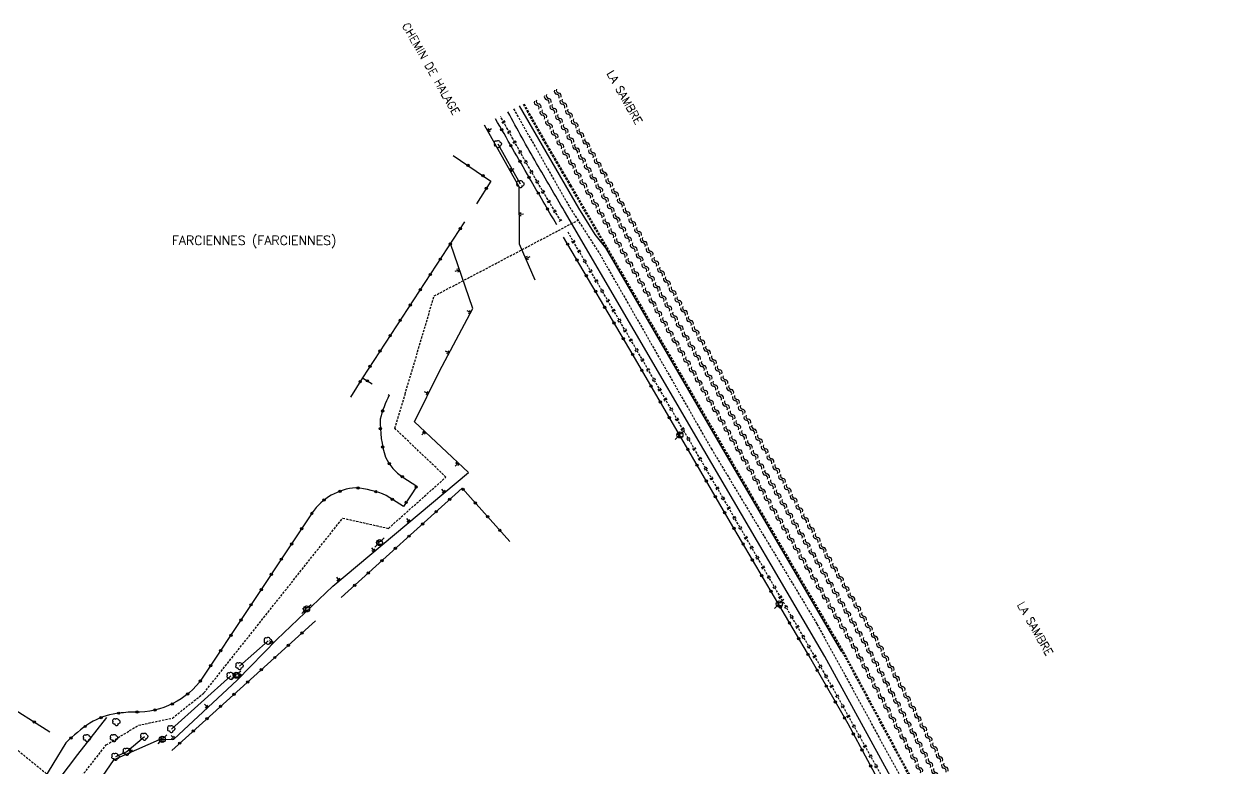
# Model space of a CAD drawing. Header units: millimetres. Extents: x 163000 to 164000, y 123999 to 125000.
# Drawn here: x 163226.5 to 163485.8, y 124371.5 to 124534.3 of the extents above; entities that cross this region are included whole.
import ezdxf
from ezdxf.enums import TextEntityAlignment as Align

# ---------------------------------------------------------------- set-up
doc = ezdxf.new("R2010")
doc.units = ezdxf.units.MM
doc.linetypes.add('DASHED', pattern=[0.75, 0.5, -0.25])
doc.layers.get('0').update_dxf_attribs({"linetype": 'CONTINUOUS'})
for name, color, linetype in [('W0001', 6, 'DASHED'), ('W0008', 7, 'CONTINUOUS'), ('W0112', 1, 'DASHED'), ('W0211', 2, 'CONTINUOUS'), ('W0220', 5, 'DASHED'), ('W0300', 7, 'CONTINUOUS'), ('W0302', 3, 'CONTINUOUS'), ('W0322', 7, 'CONTINUOUS'), ('W0471', 7, 'CONTINUOUS'), ('W0500', 5, 'DASHED'), ('W0980', 7, 'CONTINUOUS'), ('W0989', 7, 'CONTINUOUS')]:
    doc.layers.add(name, color=color, linetype=linetype)
doc.styles.get("Standard").update_dxf_attribs({"font": 'romans.shx', "width": 0.85})

# ---------------------------------------------------------------- blocks, each defined once
blk = doc.blocks.new('t322o')
at = {"color": 0, "linetype": 'Continuous'}
for radius in [0.25, 0.15]:
    blk.add_circle((0, 0), radius, dxfattribs=at)
blk = doc.blocks.new('t211o')
at = {"color": 0, "linetype": 'Continuous'}
for p, q in [((-0.29, 0.5), (-0.29, 0)), ((0, 1), (0, 0)), ((0.29, 0.5), (0.29, 0))]:
    blk.add_line(p, q, dxfattribs=at)
blk = doc.blocks.new('T471')
for p, q in [((-0.333334, 0.333334), (-0.333334, -0.333334)), ((-0.333334, 0.333334), (0.333334, 0.333334)), ((-0.333334, 0), (0, 0)), ((0.500001, 0.500001), (1.000002, 1.000002)), ((-0.500001, -0.500001), (-1.000002, -1.000002)), ((-0.333334, -0.333334), (0.333334, -0.333334))]:
    blk.add_line(p, q)
blk.add_ellipse((0, 0), major_axis=(0.471405, 0.471405), ratio=1, start_param=5.4977871438, end_param=11.780972451)
blk = doc.blocks.new('T300')
for p, q in [((-0.8, 0.51), (-0.86, 0.34)), ((-0.86, 0.34), (-0.86, 0.17)), ((-0.86, 0.17), (-0.74, 0.06)), ((-0.69, 0.63), (-0.8, 0.51)), ((-0.8, -0.06), (-0.74, 0.06)), ((-0.74, 0.06), (-0.69, 0.11)), ((-0.57, 0.69), (-0.69, 0.63)), ((-0.46, 0.69), (-0.57, 0.69)), ((-0.29, 0.63), (-0.46, 0.69)), ((-0.29, 0.63), (-0.17, 0.74)), ((-0.23, 0.57), (-0.29, 0.63)), ((-0.17, 0.74), (-0.06, 0.8)), ((-0.06, 0.8), (0.06, 0.8)), ((0.06, 0.8), (0.23, 0.74)), ((0.23, 0.74), (0.34, 0.63)), ((0.34, 0.63), (0.4, 0.51)), ((0.46, 0.46), (0.34, 0.46)), ((0.4, 0.51), (0.4, 0.46)), ((0.57, 0.4), (0.46, 0.46)), ((0.57, 0.4), (0.69, 0.29)), ((0.69, 0.29), (0.74, 0.17)), ((0.74, 0.06), (0.69, -0.17)), ((0.74, 0.17), (0.74, 0.06)), ((-0.8, -0.17), (-0.8, -0.06)), ((-0.8, -0.23), (-0.8, -0.17)), ((-0.74, -0.34), (-0.8, -0.23)), ((-0.69, -0.4), (-0.74, -0.34)), ((-0.51, -0.46), (-0.69, -0.4)), ((-0.4, -0.46), (-0.51, -0.46)), ((-0.4, -0.46), (-0.34, -0.46)), ((-0.34, -0.46), (-0.34, -0.4)), ((-0.34, -0.51), (-0.34, -0.46)), ((-0.29, -0.63), (-0.34, -0.51)), ((-0.17, -0.74), (-0.29, -0.63)), ((-0.06, -0.8), (-0.17, -0.74)), ((0.06, -0.8), (-0.06, -0.8)), ((0.17, -0.74), (0.06, -0.8)), ((0.23, -0.69), (0.17, -0.74)), ((0.29, -0.46), (0.23, -0.46)), ((0.29, -0.63), (0.23, -0.69)), ((0.46, -0.4), (0.29, -0.46)), ((0.34, -0.51), (0.29, -0.63)), ((0.34, -0.51), (0.34, -0.46)), ((0.57, -0.34), (0.46, -0.4)), ((0.63, -0.29), (0.57, -0.34)), ((0.69, -0.17), (0.63, -0.29))]:
    blk.add_line(p, q)
blk = doc.blocks.new('t500o')
at = {"color": 0, "linetype": 'Continuous'}
for centre, start, end in [((-0.5, 0.625), 216.8699, 323.1301), ((0.5, -0.125), 36.8699, 143.1301), ((0.5, -0.625), 36.8699, 143.1301), ((-0.5, 0.125), 216.8699, 323.1301)]:
    blk.add_arc(centre, 0.625, start, end, dxfattribs=at)

msp = doc.modelspace()

# ---------------------------------------------------------------- linework, layer by layer
at = {"layer": 'W0001'}
for points in [[(163333.67, 124515.71), (163345.94, 124494.18), (163352.5, 124483.99), (163376.9, 124441.42), (163400.03, 124403.03), (163427.52, 124352.81), (163461.39, 124290.4), (163485.83, 124243.77)], [(163211.78, 124363.23), (163223.54, 124376.77), (163236.47, 124366.26), (163244.57, 124376.6), (163251.64, 124380.91), (163259.06, 124382.46), (163265.95, 124387.97), (163296.3, 124426.21), (163306.3, 124423.97), (163318.88, 124435.17), (163307.67, 124445.85), (163309.92, 124453.26), (163316.29, 124474.79), (163347.75, 124491.37)]]:
    msp.add_lwpolyline(points, dxfattribs=at)
at = {"layer": 'W0008', "flags": 128}
msp.add_lwpolyline([(163334.9, 124516.38), (163347.86, 124494.01), (163351.41, 124488.27), (163353.77, 124485.33), (163378.43, 124442.93), (163405.39, 124396.99)], dxfattribs=at)
for points in [[(163484.42, 124243.01), (163436.84, 124331.87), (163401.76, 124395.95), (163375.3, 124441.11), (163344.79, 124493.37, -0.0018), (163338.68, 124503.8, -0.0051), (163332.43, 124515.04)], [(163235.73, 124377.09), (163227.24, 124363.04, 0.1714)]]:
    msp.add_lwpolyline(points, format="xyb", dxfattribs=at)
at = {"layer": 'W0112'}
for points in [[(163420.08, 124370.01), (163405.49, 124397.14), (163385.95, 124430.39), (163346.09, 124498.75), (163345.68, 124499.47), (163345.26, 124500.18), (163344.85, 124500.89), (163344.43, 124501.6), (163344.01, 124502.32), (163343.59, 124503.03), (163343.18, 124503.74), (163342.76, 124504.45), (163342.34, 124505.17), (163341.93, 124505.88), (163341.51, 124506.59), (163341.1, 124507.31), (163340.68, 124508.02), (163340.27, 124508.74), (163339.86, 124509.45), (163339.47, 124510.13), (163339.09, 124510.81), (163338.7, 124511.49), (163338.32, 124512.17), (163337.93, 124512.85), (163337.55, 124513.53), (163337.17, 124514.21), (163336.78, 124514.89), (163335.7, 124516.82)], [(163420.3, 124370.12), (163405.71, 124397.26), (163386.16, 124430.51), (163346.31, 124498.88), (163345.89, 124499.59), (163345.48, 124500.31), (163345.06, 124501.02), (163344.64, 124501.73), (163344.23, 124502.44), (163343.81, 124503.15), (163343.39, 124503.87), (163342.97, 124504.58), (163342.56, 124505.29), (163342.14, 124506), (163341.73, 124506.72), (163341.31, 124507.43), (163340.9, 124508.15), (163340.49, 124508.86), (163340.08, 124509.58), (163339.69, 124510.25), (163339.3, 124510.93), (163338.92, 124511.61), (163338.53, 124512.29), (163338.15, 124512.97), (163337.77, 124513.65), (163337.38, 124514.33), (163337, 124515.01), (163335.92, 124516.94)]]:
    msp.add_lwpolyline(points, dxfattribs=at)
at = {"layer": 'W0211'}
for points in [[(163327.21, 124512.19), (163334.79, 124498.72), (163334.91, 124486.21), (163338.33, 124478.31)], [(163293.78, 124273.84), (163295.12, 124274.4), (163276.18, 124310.66), (163268.32, 124323.7), (163260.51, 124333.64), (163238.67, 124362.24), (163246.32, 124373.4), (163256.23, 124377.79), (163259.35, 124377.86), (163273.19, 124390.78), (163281.91, 124399.69), (163294.13, 124411.31), (163323.84, 124436.15), (163311.99, 124447.3), (163317.46, 124458.35), (163324.78, 124472.07), (163319.85, 124486.24)]]:
    msp.add_lwpolyline(points, dxfattribs=at)
at = {"layer": 'W0211', "flags": 128}
msp.add_lwpolyline([(163244.65, 124382.59), (163238.29, 124374.49), (163230.12, 124363.7), (163240.14, 124351.13), (163242.51, 124347.65, 0.0388), (163256.02, 124332.56, -0.0311), (163267.28, 124318.88, -0.0209), (163277.06, 124304.1, -0.015321), (163293.78, 124273.84)], format="xyb", dxfattribs=at)
at = {"layer": 'W0220'}
for p, q in [((163331.22, 124513.35), (163330.83, 124514.07)), ((163331.3, 124512.69), (163331.18, 124512.91)), ((163331.61, 124512.64), (163331.22, 124513.35)), ((163331.42, 124512.47), (163331.3, 124512.69)), ((163332, 124511.93), (163331.61, 124512.64)), ((163331.74, 124512.93), (163331.62, 124513.15)), ((163331.86, 124512.71), (163331.74, 124512.93)), ((163332.39, 124511.22), (163332, 124511.93)), ((163332.78, 124510.5), (163332.39, 124511.22)), ((163332.94, 124510.73), (163332.82, 124510.95)), ((163332.5, 124510.49), (163332.38, 124510.71)), ((163332.62, 124510.27), (163332.5, 124510.49)), ((163333.17, 124509.79), (163332.78, 124510.5)), ((163333.06, 124510.52), (163332.94, 124510.73)), ((163333.56, 124509.08), (163333.17, 124509.79)), ((163333.96, 124508.37), (163333.56, 124509.08)), ((163333.71, 124508.3), (163333.59, 124508.52)), ((163334.35, 124507.66), (163333.96, 124508.37)), ((163334.15, 124508.55), (163334.03, 124508.76)), ((163334.27, 124508.33), (163334.15, 124508.55)), ((163333.83, 124508.09), (163333.71, 124508.3)), ((163334.75, 124506.95), (163334.35, 124507.66)), ((163335.14, 124506.24), (163334.75, 124506.95)), ((163334.92, 124506.12), (163334.8, 124506.34)), ((163335.05, 124505.9), (163334.92, 124506.12)), ((163335.54, 124505.53), (163335.14, 124506.24)), ((163335.36, 124506.36), (163335.24, 124506.58)), ((163335.48, 124506.14), (163335.36, 124506.36)), ((163335.94, 124504.82), (163335.54, 124505.53)), ((163336.34, 124504.12), (163335.94, 124504.82)), ((163336.09, 124504.05), (163336.03, 124504.16)), ((163336.15, 124503.94), (163336.09, 124504.05)), ((163336.21, 124503.83), (163336.15, 124503.94)), ((163336.28, 124503.72), (163336.21, 124503.83)), ((163336.74, 124503.41), (163336.34, 124504.12)), ((163336.53, 124504.29), (163336.46, 124504.4)), ((163336.59, 124504.19), (163336.53, 124504.29)), ((163336.65, 124504.08), (163336.59, 124504.19)), ((163336.71, 124503.97), (163336.65, 124504.08)), ((163337.14, 124502.71), (163336.74, 124503.41)), ((163337.55, 124502), (163337.14, 124502.71)), ((163337.33, 124501.88), (163337.27, 124501.98)), ((163337.4, 124501.77), (163337.33, 124501.88)), ((163337.52, 124501.55), (163337.4, 124501.77)), ((163337.95, 124501.32), (163337.55, 124502)), ((163337.77, 124502.13), (163337.7, 124502.23)), ((163337.83, 124502.02), (163337.77, 124502.13)), ((163337.95, 124501.8), (163337.83, 124502.02)), ((163338.34, 124500.64), (163337.95, 124501.32)), ((163338.74, 124499.96), (163338.34, 124500.64)), ((163338.66, 124499.61), (163338.53, 124499.82)), ((163338.78, 124499.39), (163338.66, 124499.61)), ((163339.14, 124499.28), (163338.74, 124499.96)), ((163339.09, 124499.86), (163338.96, 124500.08)), ((163339.21, 124499.64), (163339.09, 124499.86)), ((163339.54, 124498.6), (163339.14, 124499.28)), ((163339.95, 124497.92), (163339.54, 124498.6)), ((163339.93, 124497.45), (163339.8, 124497.67)), ((163340.06, 124497.24), (163339.93, 124497.45)), ((163340.35, 124497.24), (163339.95, 124497.92)), ((163340.36, 124497.71), (163340.23, 124497.92)), ((163340.75, 124496.56), (163340.35, 124497.24)), ((163340.49, 124497.5), (163340.36, 124497.71)), ((163341.16, 124495.89), (163340.75, 124496.56)), ((163341.21, 124495.31), (163341.09, 124495.52)), ((163341.57, 124495.21), (163341.16, 124495.89)), ((163341.64, 124495.57), (163341.51, 124495.78)), ((163341.77, 124495.35), (163341.64, 124495.57)), ((163341.34, 124495.09), (163341.21, 124495.31)), ((163341.97, 124494.53), (163341.57, 124495.21)), ((163342.38, 124493.86), (163341.97, 124494.53)), ((163342.79, 124493.18), (163342.38, 124493.86)), ((163342.44, 124493.27), (163342.38, 124493.38)), ((163342.51, 124493.17), (163342.44, 124493.27)), ((163342.57, 124493.06), (163342.51, 124493.17)), ((163342.64, 124492.95), (163342.57, 124493.06)), ((163343.2, 124492.51), (163342.79, 124493.18)), ((163342.87, 124493.53), (163342.8, 124493.64)), ((163342.93, 124493.43), (163342.87, 124493.53)), ((163343, 124493.32), (163342.93, 124493.43)), ((163343.06, 124493.21), (163343, 124493.32)), ((163343.61, 124491.83), (163343.2, 124492.51)), ((163344.01, 124491.16), (163343.61, 124491.83)), ((163343.74, 124491.13), (163343.67, 124491.24)), ((163343.8, 124491.03), (163343.74, 124491.13)), ((163344.16, 124491.39), (163344.1, 124491.5)), ((163344.23, 124491.29), (163344.16, 124491.39)), ((163379.46, 124430.64), (163345.5, 124488.85)), ((163346.55, 124486.56), (163346.42, 124486.78)), ((163346.67, 124486.35), (163346.55, 124486.56)), ((163346.98, 124486.82), (163346.85, 124487.03)), ((163347.11, 124486.6), (163346.98, 124486.82)), ((163347.81, 124484.41), (163347.68, 124484.62)), ((163347.93, 124484.19), (163347.81, 124484.41)), ((163348.24, 124484.66), (163348.11, 124484.87)), ((163348.36, 124484.44), (163348.24, 124484.66)), ((163349.07, 124482.25), (163348.94, 124482.46)), ((163349.5, 124482.5), (163349.37, 124482.71)), ((163349.62, 124482.28), (163349.5, 124482.5)), ((163349.19, 124482.03), (163349.07, 124482.25)), ((163350.33, 124480.09), (163350.2, 124480.3)), ((163350.45, 124479.87), (163350.33, 124480.09)), ((163350.76, 124480.34), (163350.63, 124480.55)), ((163350.88, 124480.12), (163350.76, 124480.34)), ((163351.59, 124477.93), (163351.46, 124478.14)), ((163351.71, 124477.71), (163351.59, 124477.93)), ((163352.02, 124478.18), (163351.89, 124478.39)), ((163352.14, 124477.96), (163352.02, 124478.18)), ((163352.85, 124475.77), (163352.72, 124475.98)), ((163352.97, 124475.55), (163352.85, 124475.77)), ((163353.28, 124476.02), (163353.15, 124476.24)), ((163353.4, 124475.8), (163353.28, 124476.02)), ((163354.11, 124473.61), (163353.98, 124473.82)), ((163354.23, 124473.39), (163354.11, 124473.61)), ((163354.54, 124473.86), (163354.41, 124474.08)), ((163354.66, 124473.64), (163354.54, 124473.86)), ((163355.36, 124471.45), (163355.24, 124471.66)), ((163355.49, 124471.23), (163355.36, 124471.45)), ((163355.8, 124471.7), (163355.67, 124471.92)), ((163355.92, 124471.48), (163355.8, 124471.7)), ((163356.62, 124469.29), (163356.5, 124469.51)), ((163357.06, 124469.54), (163356.93, 124469.76)), ((163357.18, 124469.33), (163357.06, 124469.54)), ((163356.75, 124469.07), (163356.62, 124469.29)), ((163357.88, 124467.13), (163357.76, 124467.35)), ((163358.01, 124466.91), (163357.88, 124467.13)), ((163358.32, 124467.38), (163358.19, 124467.6)), ((163358.44, 124467.17), (163358.32, 124467.38)), ((163359.14, 124464.97), (163359.02, 124465.19)), ((163359.27, 124464.75), (163359.14, 124464.97)), ((163359.58, 124465.22), (163359.45, 124465.44)), ((163359.7, 124465.01), (163359.58, 124465.22)), ((163360.4, 124462.81), (163360.28, 124463.03)), ((163360.53, 124462.59), (163360.4, 124462.81)), ((163360.84, 124463.06), (163360.71, 124463.28)), ((163360.96, 124462.85), (163360.84, 124463.06)), ((163361.66, 124460.65), (163361.54, 124460.87)), ((163361.79, 124460.44), (163361.66, 124460.65)), ((163362.09, 124460.9), (163361.97, 124461.12)), ((163362.22, 124460.69), (163362.09, 124460.9)), ((163362.92, 124458.49), (163362.8, 124458.71)), ((163363.05, 124458.28), (163362.92, 124458.49)), ((163363.35, 124458.74), (163363.23, 124458.96)), ((163363.48, 124458.53), (163363.35, 124458.74)), ((163364.18, 124456.33), (163364.06, 124456.55)), ((163364.61, 124456.58), (163364.49, 124456.8)), ((163364.74, 124456.37), (163364.61, 124456.58)), ((163364.31, 124456.12), (163364.18, 124456.33)), ((163365.44, 124454.17), (163365.32, 124454.39)), ((163365.57, 124453.96), (163365.44, 124454.17)), ((163365.87, 124454.42), (163365.75, 124454.64)), ((163366, 124454.21), (163365.87, 124454.42)), ((163366.7, 124452.01), (163366.58, 124452.23)), ((163366.83, 124451.8), (163366.7, 124452.01)), ((163367.13, 124452.27), (163367.01, 124452.48)), ((163367.26, 124452.05), (163367.13, 124452.27)), ((163367.96, 124449.85), (163367.84, 124450.07)), ((163368.09, 124449.64), (163367.96, 124449.85)), ((163368.39, 124450.11), (163368.27, 124450.32)), ((163368.52, 124449.89), (163368.39, 124450.11)), ((163369.22, 124447.69), (163369.09, 124447.91)), ((163369.35, 124447.48), (163369.22, 124447.69)), ((163369.65, 124447.95), (163369.53, 124448.16)), ((163369.78, 124447.73), (163369.65, 124447.95)), ((163370.48, 124445.53), (163370.35, 124445.75)), ((163370.61, 124445.32), (163370.48, 124445.53)), ((163370.91, 124445.79), (163370.79, 124446)), ((163371.04, 124445.57), (163370.91, 124445.79)), ((163371.74, 124443.38), (163371.61, 124443.59)), ((163372.17, 124443.63), (163372.05, 124443.84)), ((163372.3, 124443.41), (163372.17, 124443.63)), ((163371.87, 124443.16), (163371.74, 124443.38)), ((163373, 124441.22), (163372.87, 124441.43)), ((163373.13, 124441), (163373, 124441.22)), ((163373.43, 124441.47), (163373.31, 124441.68)), ((163373.56, 124441.25), (163373.43, 124441.47)), ((163374.26, 124439.06), (163374.13, 124439.27)), ((163374.39, 124438.84), (163374.26, 124439.06)), ((163374.69, 124439.31), (163374.57, 124439.52)), ((163374.82, 124439.09), (163374.69, 124439.31)), ((163375.52, 124436.9), (163375.39, 124437.11)), ((163375.64, 124436.68), (163375.52, 124436.9)), ((163375.95, 124437.15), (163375.82, 124437.36)), ((163376.08, 124436.93), (163375.95, 124437.15)), ((163376.78, 124434.74), (163376.65, 124434.95)), ((163376.9, 124434.52), (163376.78, 124434.74)), ((163377.21, 124434.99), (163377.08, 124435.21)), ((163377.34, 124434.77), (163377.21, 124434.99)), ((163378.04, 124432.58), (163377.91, 124432.79)), ((163378.16, 124432.36), (163378.04, 124432.58)), ((163378.47, 124432.83), (163378.34, 124433.05)), ((163378.6, 124432.61), (163378.47, 124432.83)), ((163379.3, 124430.42), (163379.17, 124430.64)), ((163401.94, 124391.8), (163379.46, 124430.64)), ((163379.73, 124430.67), (163379.6, 124430.89)), ((163379.85, 124430.45), (163379.73, 124430.67)), ((163379.42, 124430.2), (163379.3, 124430.42)), ((163380.55, 124428.26), (163380.42, 124428.47)), ((163380.67, 124428.04), (163380.55, 124428.26)), ((163380.98, 124428.51), (163380.86, 124428.72)), ((163381.11, 124428.29), (163380.98, 124428.51)), ((163381.8, 124426.09), (163381.68, 124426.31)), ((163381.93, 124425.88), (163381.8, 124426.09)), ((163382.23, 124426.34), (163382.11, 124426.56)), ((163382.36, 124426.13), (163382.23, 124426.34)), ((163383.05, 124423.93), (163382.93, 124424.14)), ((163383.18, 124423.71), (163383.05, 124423.93)), ((163383.49, 124424.18), (163383.36, 124424.39)), ((163383.61, 124423.96), (163383.49, 124424.18)), ((163384.31, 124421.76), (163384.18, 124421.98)), ((163384.43, 124421.55), (163384.31, 124421.76)), ((163384.74, 124422.01), (163384.61, 124422.23)), ((163384.86, 124421.8), (163384.74, 124422.01)), ((163385.56, 124419.6), (163385.43, 124419.82)), ((163385.68, 124419.38), (163385.56, 124419.6)), ((163385.99, 124419.85), (163385.87, 124420.07)), ((163386.12, 124419.63), (163385.99, 124419.85)), ((163386.81, 124417.44), (163386.69, 124417.65)), ((163387.24, 124417.69), (163387.12, 124417.9)), ((163387.37, 124417.47), (163387.24, 124417.69)), ((163386.94, 124417.22), (163386.81, 124417.44)), ((163388.06, 124415.27), (163387.94, 124415.49)), ((163388.19, 124415.06), (163388.06, 124415.27)), ((163388.5, 124415.52), (163388.37, 124415.74)), ((163388.62, 124415.31), (163388.5, 124415.52)), ((163389.32, 124413.11), (163389.19, 124413.33)), ((163389.44, 124412.89), (163389.32, 124413.11)), ((163389.75, 124413.36), (163389.62, 124413.58)), ((163389.87, 124413.14), (163389.75, 124413.36)), ((163390.57, 124410.95), (163390.44, 124411.16)), ((163390.69, 124410.73), (163390.57, 124410.95)), ((163391, 124411.2), (163390.88, 124411.41)), ((163391.13, 124410.98), (163391, 124411.2)), ((163391.82, 124408.78), (163391.69, 124409)), ((163391.95, 124408.57), (163391.82, 124408.78)), ((163392.25, 124409.03), (163392.13, 124409.25)), ((163392.38, 124408.82), (163392.25, 124409.03)), ((163393.07, 124406.62), (163392.95, 124406.83)), ((163393.2, 124406.4), (163393.07, 124406.62)), ((163393.5, 124406.87), (163393.38, 124407.08)), ((163393.63, 124406.65), (163393.5, 124406.87)), ((163394.32, 124404.45), (163394.2, 124404.67)), ((163394.76, 124404.7), (163394.63, 124404.92)), ((163394.88, 124404.49), (163394.76, 124404.7)), ((163394.45, 124404.24), (163394.32, 124404.45)), ((163395.58, 124402.29), (163395.45, 124402.51)), ((163395.7, 124402.07), (163395.58, 124402.29)), ((163396.01, 124402.54), (163395.88, 124402.76)), ((163396.13, 124402.32), (163396.01, 124402.54)), ((163396.83, 124400.13), (163396.7, 124400.34)), ((163396.95, 124399.91), (163396.83, 124400.13)), ((163397.26, 124400.38), (163397.14, 124400.59)), ((163397.39, 124400.16), (163397.26, 124400.38)), ((163398.08, 124397.96), (163397.96, 124398.18)), ((163398.21, 124397.75), (163398.08, 124397.96)), ((163398.51, 124398.21), (163398.39, 124398.43)), ((163398.64, 124398), (163398.51, 124398.21)), ((163399.33, 124395.8), (163399.21, 124396.02)), ((163399.46, 124395.58), (163399.33, 124395.8)), ((163399.77, 124396.05), (163399.64, 124396.27)), ((163399.89, 124395.83), (163399.77, 124396.05)), ((163400.59, 124393.64), (163400.46, 124393.85)), ((163400.71, 124393.42), (163400.59, 124393.64)), ((163401.02, 124393.89), (163400.89, 124394.1)), ((163401.14, 124393.67), (163401.02, 124393.89)), ((163401.83, 124391.47), (163401.71, 124391.69)), ((163421.3, 124357.01), (163401.94, 124391.8)), ((163402.27, 124391.72), (163402.15, 124391.94)), ((163402.39, 124391.5), (163402.27, 124391.72)), ((163401.95, 124391.26), (163401.83, 124391.47)), ((163403.05, 124389.29), (163402.93, 124389.51)), ((163403.17, 124389.07), (163403.05, 124389.29)), ((163403.49, 124389.53), (163403.36, 124389.75)), ((163403.61, 124389.31), (163403.49, 124389.53)), ((163404.26, 124387.1), (163404.14, 124387.32)), ((163404.39, 124386.89), (163404.26, 124387.1)), ((163404.7, 124387.35), (163404.58, 124387.57)), ((163404.82, 124387.13), (163404.7, 124387.35)), ((163405.48, 124384.92), (163405.36, 124385.14)), ((163405.6, 124384.7), (163405.48, 124384.92)), ((163405.92, 124385.16), (163405.8, 124385.38)), ((163406.04, 124384.95), (163405.92, 124385.16)), ((163406.7, 124382.74), (163406.58, 124382.95)), ((163406.82, 124382.52), (163406.7, 124382.74)), ((163407.13, 124382.98), (163407.01, 124383.2)), ((163407.26, 124382.76), (163407.13, 124382.98)), ((163407.91, 124380.55), (163407.79, 124380.77)), ((163408.03, 124380.33), (163407.91, 124380.55)), ((163408.35, 124380.8), (163408.23, 124381.01)), ((163408.47, 124380.58), (163408.35, 124380.8)), ((163409.57, 124378.61), (163409.44, 124378.83)), ((163409.13, 124378.37), (163409.01, 124378.59)), ((163409.25, 124378.15), (163409.13, 124378.37)), ((163409.69, 124378.39), (163409.57, 124378.61)), ((163410.34, 124376.18), (163410.22, 124376.4)), ((163410.47, 124375.96), (163410.34, 124376.18)), ((163410.78, 124376.43), (163410.66, 124376.64)), ((163410.9, 124376.21), (163410.78, 124376.43)), ((163411.56, 124374), (163411.44, 124374.22)), ((163411.68, 124373.78), (163411.56, 124374)), ((163412, 124374.24), (163411.88, 124374.46)), ((163412.12, 124374.02), (163412, 124374.24)), ((163412.78, 124371.81), (163412.66, 124372.03)), ((163412.9, 124371.6), (163412.78, 124371.81)), ((163413.21, 124372.06), (163413.09, 124372.28)), ((163413.34, 124371.84), (163413.21, 124372.06))]:
    msp.add_line(p, q, dxfattribs=at)
at = {"layer": 'W0302', "flags": 128}
for points in [[(163335.19, 124499.24), (163330.27, 124507.99)], [(163273.75, 124393.84), (163279.96, 124399.35)], [(163258.81, 124380.06), (163271.8, 124391.69)], [(163252.93, 124378.4), (163249.11, 124375.12), (163246.63, 124374)]]:
    msp.add_lwpolyline(points, dxfattribs=at)
at = {"layer": 'W0322'}
msp.add_line((163300.65, 124456.9), (163302.75, 124455.56), dxfattribs=at)
at = {"layer": 'W0322', "flags": 128}
for points in [[(163343.11, 124490.38, -0.0014), (163337.16, 124500.58, -0.0018), (163329.72, 124513.56)], [(163306.25, 124453.21), (163306.48, 124453.09, 0.0592), (163304.51, 124447.87, 0.084), (163305.65, 124439.5, 0.128), (163309.46, 124435.16), (163312.47, 124433.16), (163309.57, 124428.72), (163305.77, 124431.17, 0.0829), (163299.16, 124432.82, 0.1157), (163293.79, 124431.2, 0.116), (163289.64, 124427.38), (163285.56, 124421.25), (163265.59, 124391.18, -0.250631), (163250.86, 124383.78, 0.0309), (163246.83, 124383.48, 0.0967), (163241.02, 124381.38, 0.040617), (163235.73, 124377.09)]]:
    msp.add_lwpolyline(points, format="xyb", dxfattribs=at)
for points in [[(163320.47, 124505.55), (163328.72, 124499.9), (163325.55, 124494.95)], [(163322.95, 124490.98), (163300.65, 124456.9), (163297.97, 124452.68)], [(163479.81, 124240.56), (163455.01, 124291.54), (163432.5, 124333.42), (163419.75, 124357.16), (163406.82, 124381.18), (163397.92, 124396.66), (163381.09, 124425.25), (163359.79, 124461.85), (163344.59, 124487.69)], [(163295.95, 124408.85), (163322.4, 124432.74), (163332.87, 124421.1)], [(163258.89, 124375.4), (163290.36, 124403.75)], [(163221.65, 124386.17), (163232.22, 124379.49)]]:
    msp.add_lwpolyline(points, dxfattribs=at)

# ---------------------------------------------------------------- block references
at = {"layer": 'W0211'}
for p, rotation in [((163327.96, 124510.85), 299.3630447045101), ((163332.87, 124502.14), 299.3630447045101), ((163334.85, 124492.64), 270.5625451262712), ((163336.33, 124482.93), 293.3900290420274), ((163321.84, 124480.53), 109.1753965609126), ((163324.29, 124471.15), 61.90486731728839), ((163319.58, 124462.33), 61.90486731728839), ((163315.02, 124453.43), 63.65728209468988), ((163314.29, 124445.13), 136.7749639592533), ((163321.57, 124438.29), 136.7749639592533), ((163318.56, 124431.74), 39.90149973556359), ((163310.89, 124425.32), 39.90149973556359), ((163303.22, 124418.91), 39.90149973556359), ((163295.55, 124412.49), 39.90149973556359), ((163288.22, 124405.69), 43.54574607886014), ((163281.01, 124398.77), 45.60788134785582), ((163274.01, 124391.62), 45.60788134785582), ((163266.74, 124384.76), 43.03916988125545), ((163259.43, 124377.93), 43.03916988125545), ((163250.04, 124375.05), 23.8768338917646)]:
    msp.add_blockref('t211o', p, dxfattribs=dict(at, rotation=rotation))
at = {"layer": 'W0300'}
for p in [(163330.27, 124507.99), (163335.19, 124499.24), (163279.96, 124399.35), (163273.75, 124393.84), (163271.8, 124391.69), (163246.83, 124381.59), (163240.42, 124378.07), (163246.32, 124378.11), (163252.93, 124378.4), (163258.81, 124380.06), (163246.63, 124374), (163249.11, 124375.12)]:
    msp.add_blockref('T300', p, dxfattribs=at)
at = {"layer": 'W0322'}
for p, rotation in [((163331.09, 124511.15), 119.6594391254352), ((163333.07, 124507.68), 119.7697260265047), ((163323.67, 124503.35), 325.6102459313944), ((163335.06, 124504.21), 119.880012927574), ((163326.97, 124501.09), 325.6102459313944), ((163337.06, 124500.74), 119.9902998286434), ((163327.71, 124498.31), 237.3522960395823), ((163339.07, 124497.28), 120.2153630319926), ((163341.09, 124493.83), 120.3240417911789), ((163322.01, 124489.53), 236.7948742313979), ((163319.82, 124486.18), 236.7948742313979), ((163345.51, 124486.12), 120.4667853502387), ((163317.63, 124482.84), 236.7948742313979), ((163347.54, 124482.67), 120.4667853502387), ((163315.44, 124479.49), 236.7948742313979), ((163349.57, 124479.22), 120.4667853502387), ((163313.25, 124476.14), 236.7948742313979), ((163351.59, 124475.78), 120.4667853502387), ((163311.06, 124472.8), 236.7948742313979), ((163353.62, 124472.33), 120.4667853502387), ((163308.86, 124469.45), 236.7948742313979), ((163355.65, 124468.88), 120.4667853502387), ((163306.67, 124466.1), 236.7948742313979), ((163357.68, 124465.43), 120.4667853502387), ((163304.48, 124462.76), 236.7948742313979), ((163359.71, 124461.99), 120.4667853502387), ((163302.29, 124459.41), 236.7948742313979), ((163301.7, 124456.23), 237.5737455664242), ((163361.72, 124458.53), 120.2054733920879), ((163300.11, 124456.05), 237.5737455664242), ((163363.73, 124455.07), 120.2054733920879), ((163365.74, 124451.62), 120.2054733920879), ((163305.03, 124449.66), 251.5874759587069), ((163367.76, 124448.16), 120.2054733920879), ((163304.53, 124445.74), 272.9953167619699), ((163369.77, 124444.7), 120.2054733920879), ((163305.06, 124441.77), 282.0521024027228), ((163371.78, 124441.24), 120.2054733920879), ((163306.5, 124438.09), 304.9094992694107), ((163373.79, 124437.79), 120.2054733920879), ((163309.31, 124435.27), 324.926788979028), ((163312.36, 124432.99), 236.8085166510056), ((163375.81, 124434.33), 120.2054733920879), ((163295.71, 124432.09), 200.1477660127061), ((163299.62, 124432.78), 174.138695696637), ((163303.54, 124431.99), 163.0663309098983), ((163307.13, 124430.29), 147.1915531041759), ((163319.7, 124430.3), 42.09980353430684), ((163322.64, 124432.47), 311.9624827374712), ((163377.82, 124430.87), 120.2054733920879), ((163292.23, 124430.15), 218.0757460737407), ((163310.17, 124429.64), 236.8085166510056), ((163316.73, 124427.62), 42.09980353430684), ((163325.31, 124429.5), 311.9624827374712), ((163289.54, 124427.22), 236.3999729125572), ((163327.99, 124426.52), 311.9624827374712), ((163379.83, 124427.42), 120.2054733920879), ((163287.32, 124423.89), 236.3999729125572), ((163313.76, 124424.94), 42.09980353430684), ((163330.66, 124423.55), 311.9624827374712), ((163381.85, 124423.96), 120.4720954959335), ((163285.11, 124420.56), 236.394333289688), ((163310.79, 124422.26), 42.09980353430684), ((163383.88, 124420.52), 120.4720954959335), ((163282.89, 124417.23), 236.394333289688), ((163307.83, 124419.57), 42.09980353430684), ((163304.86, 124416.89), 42.09980353430684), ((163385.91, 124417.07), 120.4720954959335), ((163280.68, 124413.9), 236.394333289688), ((163301.89, 124414.21), 42.09980353430684), ((163387.94, 124413.62), 120.4720954959335), ((163278.47, 124410.57), 236.394333289688), ((163298.92, 124411.53), 42.09980353430684), ((163389.96, 124410.17), 120.4720954959335), ((163276.25, 124407.24), 236.394333289688), ((163391.99, 124406.73), 120.4720954959335), ((163274.04, 124403.9), 236.394333289688), ((163394.02, 124403.28), 120.4720954959335), ((163271.83, 124400.57), 236.394333289688), ((163287.39, 124401.08), 42.0206598810249), ((163396.05, 124399.83), 120.4720954959335), ((163269.61, 124397.24), 236.394333289688), ((163284.42, 124398.4), 42.0206598810249), ((163267.4, 124393.91), 236.394333289688), ((163281.45, 124395.72), 42.0206598810249), ((163398.08, 124396.38), 119.9159481832957), ((163278.48, 124393.04), 42.0206598810249), ((163400.07, 124392.92), 119.9159481832957), ((163265.16, 124390.6), 232.4586555403477), ((163275.51, 124390.36), 42.0206598810249), ((163402.07, 124389.45), 119.9159481832957), ((163262.38, 124387.73), 219.3443631156566), ((163272.53, 124387.69), 42.0206598810249), ((163251.3, 124383.77), 180.0014858415831), ((163255.26, 124384.23), 193.1157782662742), ((163259.02, 124385.57), 206.2300706909654), ((163269.56, 124385.01), 42.0206598810249), ((163404.06, 124385.98), 119.9159481832957), ((163228.84, 124381.62), 327.699926448037), ((163243.44, 124382.57), 201.2923419705058), ((163247.31, 124383.54), 186.9078720905278), ((163266.59, 124382.33), 42.0206598810249), ((163406.05, 124382.51), 119.9159481832957), ((163239.96, 124380.63), 216.1823216775442), ((163263.62, 124379.65), 42.0206598810249), ((163407.99, 124379.01), 118.2836079145755), ((163236.85, 124378.12), 221.6375431020857), ((163260.65, 124376.98), 42.0206598810249), ((163409.88, 124375.49), 118.2836079145755), ((163411.78, 124371.97), 118.2836079145755)]:
    msp.add_blockref('t322o', p, dxfattribs=dict(at, rotation=rotation))
at = {"layer": 'W0471'}
for p in [(163370.04, 124444.41), (163304.34, 124420.86), (163288.38, 124406.34), (163391.77, 124407.45), (163273, 124391.83), (163256.83, 124377.83)]:
    msp.add_blockref('T471', p, dxfattribs=at)
at = {"layer": 'W0500'}
for p, rotation in [((163341.15, 124517.85), 299.309782539917), ((163343.34, 124519.04), 299.309782540012), ((163338.95, 124516.66), 299.3097825399442), ((163342.37, 124515.67), 299.3825427168077), ((163344.57, 124516.86), 299.3825427159547), ((163340.17, 124514.48), 299.3825427166995), ((163343.6, 124513.49), 299.5664527372144), ((163345.8, 124514.68), 299.5664527388067), ((163347.04, 124512.51), 299.9635992844384), ((163341.4, 124512.3), 299.5664527421982), ((163342.64, 124510.13), 299.8516574001333), ((163344.84, 124511.32), 299.9635992856975), ((163348.29, 124510.35), 300.2029691078272), ((163343.89, 124507.97), 300.2029691112488), ((163346.09, 124509.16), 300.2029691100592), ((163349.55, 124508.19), 300.3398879918971), ((163345.15, 124505.81), 300.3398879915879), ((163347.35, 124507), 300.3398879926818), ((163348.62, 124504.84), 300.374376144589), ((163350.82, 124506.03), 300.3743763056596), ((163346.42, 124503.65), 300.3743759823835), ((163349.88, 124502.68), 300.3089080988982), ((163352.08, 124503.87), 300.3089081019458), ((163347.68, 124501.49), 300.3089080986855), ((163351.14, 124500.52), 300.2371442170134), ((163353.34, 124501.71), 300.237144393378), ((163354.6, 124499.55), 300.237144393378), ((163348.94, 124499.33), 300.2371440407065), ((163350.2, 124497.17), 300.2371440407065), ((163352.4, 124498.36), 300.2371442170134), ((163355.86, 124497.39), 300.237144393378), ((163351.46, 124495.01), 300.2371440407065), ((163353.66, 124496.2), 300.2371442170134), ((163357.12, 124495.23), 300.237144393378), ((163352.72, 124492.85), 300.2371440407065), ((163354.92, 124494.04), 300.2371442170134), ((163356.18, 124491.88), 300.2371442170134), ((163358.38, 124493.07), 300.237144393378), ((163353.98, 124490.69), 300.2371440407065), ((163357.44, 124489.72), 300.2371442170134), ((163359.63, 124490.91), 300.237144393378), ((163355.24, 124488.53), 300.2371440407065), ((163358.69, 124487.56), 300.2371442170134), ((163360.89, 124488.75), 300.237144393378), ((163362.15, 124486.59), 300.237144393378), ((163356.49, 124486.37), 300.2371440407065), ((163357.75, 124484.21), 300.2371440407065), ((163359.95, 124485.4), 300.2371442170134), ((163363.41, 124484.43), 300.237144393378), ((163359.01, 124482.05), 300.2371440407065), ((163361.21, 124483.24), 300.2371442170134), ((163364.67, 124482.27), 300.237144393378), ((163360.27, 124479.89), 300.2371440407065), ((163362.47, 124481.08), 300.2371442170134), ((163363.73, 124478.92), 300.2371442170134), ((163365.93, 124480.11), 300.237144393378), ((163361.53, 124477.73), 300.2371440407065), ((163364.99, 124476.76), 300.2371442170134), ((163367.19, 124477.96), 300.237144393378), ((163362.79, 124475.57), 300.2371440407065), ((163366.25, 124474.6), 300.2371442170134), ((163368.45, 124475.8), 300.237144393378), ((163369.71, 124473.64), 300.237144393378), ((163364.05, 124473.41), 300.2371440407065), ((163365.31, 124471.25), 300.2371440407065), ((163367.51, 124472.44), 300.2371442170134), ((163370.97, 124471.48), 300.237144393378), ((163366.57, 124469.09), 300.2371440407065), ((163368.77, 124470.28), 300.2371442170134), ((163372.22, 124469.32), 300.237144393378), ((163367.82, 124466.93), 300.2371440407065), ((163370.02, 124468.13), 300.2371442170134), ((163371.28, 124465.97), 300.2371442170134), ((163373.48, 124467.16), 300.237144393378), ((163369.08, 124464.77), 300.2371440407065), ((163372.54, 124463.81), 300.2371442170134), ((163374.74, 124465), 300.237144393378), ((163370.34, 124462.61), 300.2371440407065), ((163373.8, 124461.65), 300.2371442170134), ((163376, 124462.84), 300.237144393378), ((163377.26, 124460.68), 300.237144393378), ((163371.6, 124460.46), 300.2371440407065), ((163372.86, 124458.3), 300.2371440407065), ((163375.06, 124459.49), 300.2371442170134), ((163378.52, 124458.52), 300.237144393378), ((163374.12, 124456.14), 300.2371440407065), ((163376.32, 124457.33), 300.2371442170134), ((163379.78, 124456.36), 300.237144393378), ((163375.38, 124453.98), 300.2371440407065), ((163377.58, 124455.17), 300.2371442170134), ((163378.84, 124453.01), 300.2371442170134), ((163381.04, 124454.2), 300.237144393378), ((163376.64, 124451.82), 300.2371440407065), ((163380.1, 124450.85), 300.2371442170134), ((163382.3, 124452.04), 300.237144393378), ((163377.9, 124449.66), 300.2371440407065), ((163381.36, 124448.69), 300.2371442170134), ((163383.55, 124449.88), 300.237144393378), ((163384.81, 124447.72), 300.237144393378), ((163379.16, 124447.5), 300.2371440407065), ((163380.41, 124445.34), 300.2371440407065), ((163382.61, 124446.53), 300.2371442170134), ((163386.07, 124445.56), 300.237144393378), ((163381.67, 124443.18), 300.2371440407065), ((163383.87, 124444.37), 300.2371442170134), ((163387.33, 124443.4), 300.237144393378), ((163382.93, 124441.02), 300.2371440407065), ((163385.13, 124442.21), 300.2371442170134), ((163386.39, 124440.05), 300.2371442170134), ((163388.59, 124441.24), 300.237144393378), ((163384.19, 124438.86), 300.2371440407065), ((163387.65, 124437.89), 300.2371442170134), ((163389.85, 124439.08), 300.237144393378), ((163385.45, 124436.7), 300.2371440407065), ((163388.91, 124435.73), 300.2371442170134), ((163391.11, 124436.92), 300.237144393378), ((163392.37, 124434.76), 300.237144393378), ((163386.71, 124434.54), 300.2371440407065), ((163387.97, 124432.38), 300.2371440407065), ((163390.17, 124433.57), 300.2371442170134), ((163393.63, 124432.6), 300.4550462090223), ((163389.23, 124430.22), 300.4550462090892), ((163391.43, 124431.41), 300.4550462090743), ((163394.9, 124430.45), 300.4550462090223), ((163390.5, 124428.07), 300.4550462090892), ((163392.7, 124429.26), 300.4550462090743), ((163393.97, 124427.1), 300.4550462090743), ((163396.17, 124428.29), 300.4550462090223), ((163391.77, 124425.91), 300.4550462090892), ((163395.23, 124424.95), 300.4550462090743), ((163397.43, 124426.14), 300.4550462090223), ((163393.03, 124423.76), 300.4550462090892), ((163396.5, 124422.79), 300.4550462090743), ((163398.7, 124423.98), 300.4550462090223), ((163399.97, 124421.83), 300.4550462090223), ((163394.3, 124421.6), 300.4550462090892), ((163395.57, 124419.44), 300.4550462090892), ((163397.77, 124420.64), 300.4550462090743), ((163401.24, 124419.67), 300.4550462090223), ((163396.84, 124417.29), 300.4550462090892), ((163399.04, 124418.48), 300.4550462090743), ((163402.5, 124417.52), 300.4550462090223), ((163398.1, 124415.13), 300.4550462090892), ((163400.3, 124416.33), 300.4550462090743), ((163401.57, 124414.17), 300.4550462090743), ((163403.77, 124415.36), 300.4550462090223), ((163399.37, 124412.98), 300.4550462090892), ((163402.84, 124412.02), 300.4550462090743), ((163405.04, 124413.21), 300.4550462090223), ((163400.64, 124410.82), 300.4550462090892), ((163401.9, 124408.67), 300.4550462090892), ((163404.1, 124409.86), 300.4550462090743), ((163406.3, 124411.05), 300.4550462090223), ((163407.57, 124408.9), 300.4550462090223), ((163403.17, 124406.51), 300.4550462090892), ((163405.37, 124407.71), 300.4550462090743), ((163408.84, 124406.74), 300.4550462090223), ((163404.44, 124404.36), 300.4550462090892), ((163406.64, 124405.55), 300.4550462090743), ((163410.11, 124404.59), 300.4550462090223), ((163405.71, 124402.2), 300.4550462090892), ((163407.91, 124403.4), 300.4550462090743), ((163409.17, 124401.24), 300.4550462090743), ((163411.37, 124402.43), 300.4550462090223), ((163406.97, 124400.05), 300.4550462090892), ((163410.42, 124399.07), 298.255459741563), ((163412.61, 124400.26), 298.2554597416333), ((163408.22, 124397.88), 298.2554597415008), ((163411.6, 124396.87), 298.255459741563), ((163413.8, 124398.06), 298.2554597416333), ((163414.98, 124395.86), 298.2554597416333), ((163409.4, 124395.68), 298.2554597415008), ((163410.58, 124393.48), 298.2554597415008), ((163412.78, 124394.67), 298.255459741563), ((163416.17, 124393.65), 298.2554597416333), ((163411.77, 124391.28), 298.2554597415008), ((163413.97, 124392.46), 298.255459741563), ((163417.35, 124391.45), 298.2554597416333), ((163412.95, 124389.07), 298.2554597415008), ((163415.15, 124390.26), 298.255459741563), ((163416.33, 124388.06), 298.255459741563), ((163418.53, 124389.25), 298.2554597416333), ((163414.13, 124386.87), 298.2554597415008), ((163417.52, 124385.86), 298.255459741563), ((163419.72, 124387.05), 298.2554597416333), ((163415.32, 124384.67), 298.2554597415008), ((163418.7, 124383.66), 298.255459741563), ((163420.9, 124384.85), 298.2554597416333), ((163416.5, 124382.47), 298.2554597415008), ((163417.69, 124380.26), 298.2554597415008), ((163419.88, 124381.45), 298.255459741563), ((163422.08, 124382.64), 298.2554597416333), ((163423.27, 124380.44), 298.2554597416333), ((163418.87, 124378.06), 298.2554597415008), ((163421.07, 124379.25), 298.255459741563), ((163424.45, 124378.24), 298.2554597416333), ((163420.05, 124375.86), 298.2554597415008), ((163422.25, 124377.05), 298.255459741563), ((163425.63, 124376.04), 298.2554597416333), ((163421.24, 124373.66), 298.2554597415008), ((163423.43, 124374.85), 298.255459741563), ((163424.62, 124372.65), 298.255459741563), ((163426.82, 124373.84), 298.2554597416333), ((163422.42, 124371.46), 298.2554597415008), ((163425.8, 124370.44), 298.2328580378352), ((163428, 124371.63), 298.2328583332295)]:
    msp.add_blockref('t500o', p, dxfattribs=dict(at, rotation=rotation))

# ---------------------------------------------------------------- texts
for p in [(163357.95, 124518.23), (163447.75, 124402.02)]:
    msp.add_text('LA SAMBRE', height=1.75, rotation=299.6968, dxfattribs=at).set_placement(p, align=Align.MIDDLE)
at = {"layer": 'W0980'}
msp.add_text('FARCIENNES (FARCIENNES)', height=2, dxfattribs=at).set_placement((163276.93, 124486.8), align=Align.MIDDLE)
at = {"layer": 'W0989'}
msp.add_text('CHEMIN DE HALAGE', height=1.75, rotation=299.6968, dxfattribs=at).set_placement((163315.6, 124524.49), align=Align.MIDDLE)

doc.saveas('drawing.dxf')
